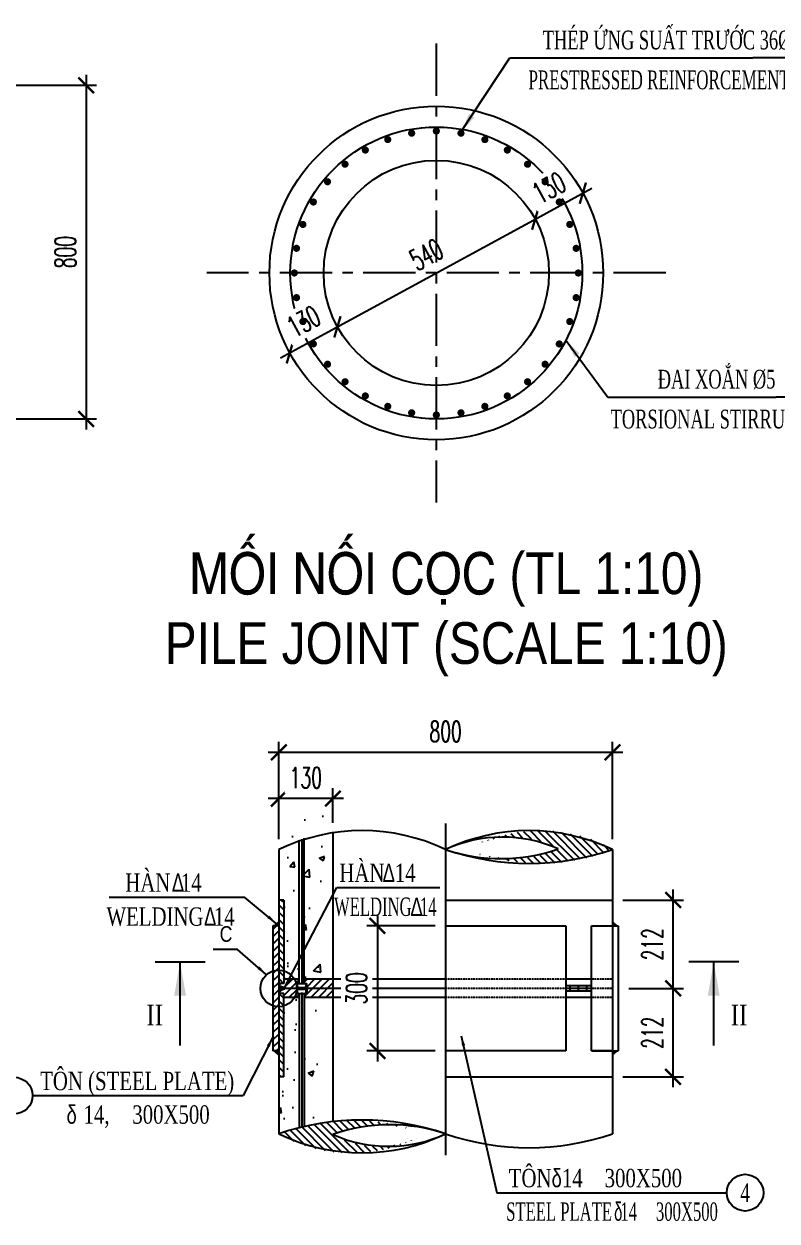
# Model space of a CAD drawing. Extents: x -687 to 808890, y -259 to 107959.
# Drawn here: x 771179 to 772984, y 73773 to 76643 of the extents above; entities that cross this region are included whole.
import ezdxf
from ezdxf.enums import TextEntityAlignment as Align

# ---------------------------------------------------------------- set-up
doc = ezdxf.new("R2010")
doc.units = 0
doc.header["$MEASUREMENT"] = 0
doc.header["$PDMODE"] = 3
doc.linetypes.add('CENTER', pattern=[2, 1.25, -0.25, 0.25, -0.25])
doc.linetypes.add('HIDDEN', pattern=[0.375, 0.25, -0.125])
doc.layers.get('0').update_dxf_attribs({"color": 3, "linetype": 'CONTINUOUS'})
doc.layers.get('DEFPOINTS').update_dxf_attribs({"linetype": 'CONTINUOUS'})
for name, color, linetype in [('HARCH', 9, 'CONTINUOUS'), ('Hatch', 5, 'CONTINUOUS'), ('khuat', 8, 'HIDDEN'), ('Kich thuoc', 4, 'CONTINUOUS'), ('KTHUOC', 2, 'CONTINUOUS'), ('Manh', 9, 'CONTINUOUS'), ('Text', 3, 'CONTINUOUS'), ('Thep chu', 1, 'CONTINUOUS'), ('Thep dai', 6, 'CONTINUOUS'), ('Tim', 8, 'CENTER'), ('VIEN', 3, 'CONTINUOUS')]:
    doc.layers.add(name, color=color, linetype=linetype)
doc.styles.add('DIM', font='isocp.shx')
doc.styles.add('HOA', font='Vhavan.ttf')
doc.styles.add('Kichthuoc', font='romans.shx', dxfattribs={"width": 0.6})
doc.styles.get("Standard").update_dxf_attribs({"font": 'vntimeh.shx', "width": 0.65})
doc.styles.add('SYMBOL', font='greeks.shx', dxfattribs={"width": 0.8})
doc.styles.add('Ten', font='Vharialn.ttf')
doc.linetypes.add('WELD', pattern='A,0.3,[130,ltypeshp.shx,S=0.25,R=0,X=0,Y=0.25],0.3', length=0.6)
doc.dimstyles.new('10a', dxfattribs={"dimscale": 200, "dimtxt": 0.22, "dimasz": 0.12, "dimexe": 0.12, "dimexo": 0.12, "dimgap": 0.1, "dimtad": 1, "dimdec": 0, "dimlfac": 0.5, "dimzin": 0, "dimdsep": 46, "dimtxsty": 'DIM', "dimblk": 'OBLIQUE', "dimcen": 0.09, "dimdle": 0.12, "dimclrd": 4, "dimclre": 4, "dimclrt": 3, "dimadec": 0, "dimazin": 0, "dimtfac": 1, "dimtdec": 0, "dimtmove": 0, "dimatfit": 0, "dimfxl": 1, "dimtolj": 1, "dimtzin": 0, "dimarcsym": 0})
doc.dimstyles.new('Dim 250', dxfattribs={"dimscale": 250, "dimtxt": 0.2, "dimasz": 0.15, "dimexe": 0.1, "dimexo": 0.1, "dimgap": 0.1, "dimtad": 1, "dimdec": 0, "dimlfac": -1, "dimzin": 0, "dimdsep": 46, "dimtxsty": 'Kichthuoc', "dimblk": 'ARCHTICK', "dimcen": 0.1, "dimdle": 0.1, "dimclrd": 4, "dimclre": 4, "dimclrt": 3, "dimadec": 0, "dimazin": 0, "dimtfac": 1, "dimtdec": 0, "dimtix": 1, "dimtmove": 2, "dimatfit": 3, "dimfxl": 1, "dimtfill": 1, "dimtolj": 1, "dimtzin": 0, "dimarcsym": 0})
doc.dimstyles.new('Le 250', dxfattribs={"dimscale": 250, "dimtxt": 0.22, "dimasz": 0.18, "dimexe": 0.1, "dimexo": 0.2, "dimgap": 0.1, "dimtad": 1, "dimdec": 0, "dimzin": 0, "dimdsep": 46, "dimtxsty": 'Kichthuoc', "dimblk": 'ARCHTICK', "dimcen": 0, "dimdle": 0.1, "dimclrd": 2, "dimclre": 2, "dimclrt": 256, "dimadec": 0, "dimazin": 0, "dimtfac": 1, "dimtdec": 0, "dimtix": 1, "dimtmove": 2, "dimatfit": 3, "dimfxl": 1, "dimtolj": 1, "dimtzin": 0, "dimarcsym": 0})
pattern_1 = [(135, (761014.7589226343, 75512.65095582824), (-8.838834764831844, -8.838834764831843), [])]

# ---------------------------------------------------------------- blocks, each defined once
blk = doc.blocks.new('_ArchTick')
at = {"color": 0, "linetype": 'ByBlock', "const_width": 0.15}
blk.add_lwpolyline([(-0.5, -0.5), (0.5, 0.5)], dxfattribs=at)
blk = doc.blocks.new('*D141')
at = {"layer": 'DEFPOINTS', "color": 0}
for p in [(771919.7177512288, 74703.19425523757), (771789.717751229, 74663.79027041893)]:
    blk.add_point(p, dxfattribs=at)
at = {"layer": 'Kich thuoc', "color": 4, "lineweight": -2}
for p, q in [((771789.717751229, 74688.79027041895), (771789.717751229, 74810.87924395654)), ((771919.7177512288, 74728.19425523755), (771919.7177512288, 74810.87924395654)), ((771944.717751229, 74785.87924395654), (771764.717751229, 74785.87924395654))]:
    blk.add_line(p, q, dxfattribs=at)
at = {"layer": 'Kich thuoc', "color": 4, "lineweight": -2, "xscale": 37.5, "yscale": 37.5, "zscale": 37.5, "rotation": 180}
blk.add_blockref('_ArchTick', (771789.717751229, 74785.87924395654), dxfattribs=at)
at = {"layer": 'Kich thuoc', "color": 4, "lineweight": -2, "xscale": 37.5, "yscale": 37.5, "zscale": 37.5}
blk.add_blockref('_ArchTick', (771919.7177512288, 74785.87924395654), dxfattribs=at)
at = {"layer": 'Kich thuoc', "color": 3, "insert": (771854.717751229, 74835.87924395654), "char_height": 50, "attachment_point": 5, "style": 'Kichthuoc', "bg_fill": 3, "box_fill_scale": 1.25, "bg_fill_color": 9, "bg_fill_true_color": 13158600, "bg_fill_transparency": 0}
blk.add_mtext('\\A1;130', dxfattribs=at)
at = {"layer": 'DEFPOINTS', "color": 0}
blk.add_point((771789.717751229, 74785.87924395654), dxfattribs=at)
blk = doc.blocks.new('Cati-i')
at = {"layer": 'Text'}
for p, q in [((-2.999999999999998, 0), (2.999999999999998, 0)), ((3.6e-15, -9.999999999999986), (0, 0))]:
    blk.add_line(p, q, dxfattribs=at)
blk.add_solid([(-0.7040970364755667, -4.02640942722143), (0.7040970364755684, -4.026409427221429), (0, -1.8e-15)], dxfattribs=at)
at = {"layer": 'Text', "width": 0.8}
blk.add_attdef('I', text='', height=2.5, dxfattribs=at).set_placement((-3.042697738939599, -7.615845314897333), align=Align.CENTER)
blk = doc.blocks.new('*D142')
at = {"layer": 'DEFPOINTS', "color": 0}
for p in [(772603.717751229, 74330.70127705183), (772735.1702658811, 74330.70127705183), (772589.717751229, 74118.70127705185)]:
    blk.add_point(p, dxfattribs=at)
at = {"layer": 'Kich thuoc', "color": 4, "lineweight": -2}
for p, q in [((772735.1702658811, 74093.70127705185), (772735.1702658811, 74355.70127705185)), ((772628.717751229, 74330.70127705183), (772760.1702658811, 74330.70127705183)), ((772614.7177512288, 74118.70127705185), (772760.1702658811, 74118.70127705185))]:
    blk.add_line(p, q, dxfattribs=at)
at = {"layer": 'Kich thuoc', "color": 4, "lineweight": -2, "xscale": 37.5, "yscale": 37.5, "zscale": 37.5}
for p, rotation in [((772735.1702658811, 74330.70127705183), 90), ((772735.1702658811, 74118.70127705185), 270)]:
    blk.add_blockref('_ArchTick', p, dxfattribs=dict(at, rotation=rotation))
at = {"layer": 'Kich thuoc', "color": 3, "insert": (772685.170265881, 74224.70127705198), "char_height": 50, "attachment_point": 5, "rotation": 90, "style": 'Kichthuoc', "bg_fill": 3, "box_fill_scale": 1.25, "bg_fill_color": 9, "bg_fill_true_color": 13158600, "bg_fill_transparency": 11732736}
blk.add_mtext('\\A1;212', dxfattribs=at)
blk = doc.blocks.new('*D143')
at = {"layer": 'DEFPOINTS', "color": 0}
for p in [(772589.717751229, 74542.70127705185), (772735.1702658811, 74542.70127705185), (772603.717751229, 74330.70127705183)]:
    blk.add_point(p, dxfattribs=at)
at = {"layer": 'Kich thuoc', "color": 4, "lineweight": -2}
for p, q in [((772735.1702658811, 74305.70127705185), (772735.1702658811, 74567.70127705185)), ((772614.7177512288, 74542.70127705185), (772760.1702658811, 74542.70127705185)), ((772628.717751229, 74330.70127705183), (772760.1702658811, 74330.70127705183))]:
    blk.add_line(p, q, dxfattribs=at)
at = {"layer": 'Kich thuoc', "color": 4, "lineweight": -2, "xscale": 37.5, "yscale": 37.5, "zscale": 37.5}
for p, rotation in [((772735.1702658811, 74542.70127705185), 90), ((772735.1702658811, 74330.70127705183), 270)]:
    blk.add_blockref('_ArchTick', p, dxfattribs=dict(at, rotation=rotation))
at = {"layer": 'Kich thuoc', "color": 3, "insert": (772685.170265881, 74436.70127705198), "char_height": 50, "attachment_point": 5, "rotation": 90, "style": 'Kichthuoc', "bg_fill": 3, "box_fill_scale": 1.25, "bg_fill_color": 9, "bg_fill_true_color": 13158600, "bg_fill_transparency": 2499568}
blk.add_mtext('\\A1;212', dxfattribs=at)
blk = doc.blocks.new('_Oblique')
at = {"color": 0, "linetype": 'ByBlock', "lineweight": -2}
blk.add_line((-0.5, -0.5), (0.5, 0.5), dxfattribs=at)
blk = doc.blocks.new('*D144')
at = {"layer": 'DEFPOINTS', "color": 0}
for p in [(772189.7177512288, 74480.70127705185), (772026.2665592347, 74180.70127705185), (772189.7177512288, 74180.70127705185)]:
    blk.add_point(p, dxfattribs=at)
at = {"layer": 'Kich thuoc', "color": 4, "lineweight": -2}
for p, q in [((772026.2665592347, 74505.70127705185), (772026.2665592347, 74155.70127705183)), ((772164.7177512288, 74480.70127705185), (772001.2665592347, 74480.70127705185)), ((772164.7177512288, 74180.70127705185), (772001.2665592347, 74180.70127705185))]:
    blk.add_line(p, q, dxfattribs=at)
at = {"layer": 'Kich thuoc', "color": 4, "lineweight": -2, "xscale": 37.5, "yscale": 37.5, "zscale": 37.5}
for p, rotation in [((772026.2665592347, 74480.70127705185), 90), ((772026.2665592347, 74180.70127705185), 270)]:
    blk.add_blockref('_ArchTick', p, dxfattribs=dict(at, rotation=rotation))
at = {"layer": 'Kich thuoc', "color": 3, "insert": (771976.2665592345, 74330.70127705198), "char_height": 50, "attachment_point": 5, "rotation": 90, "style": 'Kichthuoc', "bg_fill": 3, "box_fill_scale": 1.25, "bg_fill_color": 9, "bg_fill_true_color": 13158600, "bg_fill_transparency": 8319748}
blk.add_mtext('\\A1;300', dxfattribs=at)
blk = doc.blocks.new('*D145')
at = {"layer": 'DEFPOINTS', "color": 0}
for p in [(771789.717751229, 74896.75222531967), (771789.717751229, 74719.97479837666), (772589.717751229, 74663.79027041896)]:
    blk.add_point(p, dxfattribs=at)
at = {"layer": 'Kich thuoc', "color": 4, "lineweight": -2}
for p, q in [((772614.7177512288, 74896.75222531967), (771764.717751229, 74896.75222531967)), ((771789.717751229, 74744.97479837664), (771789.717751229, 74921.75222531967)), ((772589.717751229, 74688.79027041896), (772589.717751229, 74921.75222531967))]:
    blk.add_line(p, q, dxfattribs=at)
at = {"layer": 'Kich thuoc', "color": 4, "lineweight": -2, "xscale": 37.5, "yscale": 37.5, "zscale": 37.5, "rotation": 180}
blk.add_blockref('_ArchTick', (771789.717751229, 74896.75222531967), dxfattribs=at)
at = {"layer": 'Kich thuoc', "color": 4, "lineweight": -2, "xscale": 37.5, "yscale": 37.5, "zscale": 37.5}
blk.add_blockref('_ArchTick', (772589.717751229, 74896.75222531967), dxfattribs=at)
at = {"layer": 'Kich thuoc', "color": 3, "insert": (772189.7177512288, 74946.75222531967), "char_height": 50, "attachment_point": 5, "style": 'Kichthuoc', "bg_fill": 3, "box_fill_scale": 1.25, "bg_fill_color": 9, "bg_fill_true_color": 13158600, "bg_fill_transparency": 16089292}
blk.add_mtext('\\A1;800', dxfattribs=at)
blk = doc.blocks.new('*D184')
at = {"layer": 'DEFPOINTS', "color": 0}
for p in [(771115.9933269653, 76496.29990689435), (771115.9933269653, 75696.29990689439), (771328.1896393988, 75696.29990689439)]:
    blk.add_point(p, dxfattribs=at)
at = {"layer": 'Kich thuoc', "color": 4, "lineweight": -2}
for p, q in [((771328.1896393988, 76521.29990689435), (771328.1896393988, 75671.29990689439)), ((771140.9933269651, 76496.29990689435), (771353.1896393988, 76496.29990689435)), ((771140.9933269651, 75696.29990689439), (771353.1896393988, 75696.29990689439))]:
    blk.add_line(p, q, dxfattribs=at)
at = {"layer": 'Kich thuoc', "color": 4, "lineweight": -2, "xscale": 37.5, "yscale": 37.5, "zscale": 37.5}
for p, rotation in [((771328.1896393988, 76496.29990689435), 90), ((771328.1896393988, 75696.29990689439), 270)]:
    blk.add_blockref('_ArchTick', p, dxfattribs=dict(at, rotation=rotation))
at = {"layer": 'Kich thuoc', "color": 3, "insert": (771278.1896393988, 76096.29990689449), "char_height": 50, "attachment_point": 5, "rotation": 90, "style": 'Kichthuoc', "bg_fill": 3, "box_fill_scale": 1.25, "bg_fill_color": 9, "bg_fill_true_color": 13158600, "bg_fill_transparency": 11732736}
blk.add_mtext('\\A1;800', dxfattribs=at)
blk = doc.blocks.new('*D181')
at = {"layer": 'DEFPOINTS', "color": 0}
for p in [(771930.4025061586, 75917.10693918834), (771930.4025061589, 75917.10693918772), (771816.2505911033, 75854.90291770067)]:
    blk.add_point(p, dxfattribs=at)
at = {"layer": 'Kich thuoc', "color": 4, "lineweight": -2}
blk.add_line((771794.2982997469, 75842.94060587553), (771952.3547975159, 75929.06925101228), dxfattribs=at)
at = {"layer": 'Kich thuoc', "color": 4, "lineweight": -2, "xscale": 37.5, "yscale": 37.5, "zscale": 37.5}
for p, rotation in [((771930.4025061589, 75917.10693918772), 28.58698925842274), ((771816.2505911037, 75854.90291770006), 208.5869892584228)]:
    blk.add_blockref('_ArchTick', p, dxfattribs=dict(at, rotation=rotation))
at = {"layer": 'Kich thuoc', "color": 3, "insert": (771849.4019249823, 75929.9095111575), "char_height": 50, "attachment_point": 5, "rotation": 28.586989258422733, "style": 'Kichthuoc', "bg_fill": 3, "box_fill_scale": 1.25, "bg_fill_color": 9, "bg_fill_true_color": 13158600, "bg_fill_transparency": 11732736}
blk.add_mtext('\\A1;130', dxfattribs=at)
blk = doc.blocks.new('*D182')
at = {"layer": 'DEFPOINTS', "color": 0}
for p in [(772404.571999464, 76175.49287459975), (772404.5719994641, 76175.49287459948), (771930.4025061586, 75917.10693918848)]:
    blk.add_point(p, dxfattribs=at)
at = {"layer": 'Kich thuoc', "color": 4, "lineweight": -2}
blk.add_line((771908.450214802, 75905.14462736362), (772426.5242908207, 76187.4551864241), dxfattribs=at)
at = {"layer": 'Kich thuoc', "color": 4, "lineweight": -2, "xscale": 37.5, "yscale": 37.5, "zscale": 37.5}
for p, rotation in [((772404.5719994641, 76175.49287459948), 28.58698925857877), ((771930.4025061586, 75917.1069391882), 208.5869892585787)]:
    blk.add_blockref('_ArchTick', p, dxfattribs=dict(at, rotation=rotation))
at = {"layer": 'Kich thuoc', "color": 3, "insert": (772143.5626291621, 76090.20448960733), "char_height": 50, "attachment_point": 5, "rotation": 28.586989258578775, "style": 'Kichthuoc', "bg_fill": 3, "box_fill_scale": 1.25, "bg_fill_color": 9, "bg_fill_true_color": 13158600, "bg_fill_transparency": 8766896}
blk.add_mtext('\\A1;540', dxfattribs=at)
blk = doc.blocks.new('*D183')
at = {"layer": 'DEFPOINTS', "color": 0}
for p in [(772518.7239145187, 76237.69689608797), (772518.7239145194, 76237.69689608675), (772404.5719994638, 76175.49287459963)]:
    blk.add_point(p, dxfattribs=at)
at = {"layer": 'Kich thuoc', "color": 4, "lineweight": -2}
blk.add_line((772382.6197081078, 76163.53056277374), (772540.676205876, 76249.65920791142), dxfattribs=at)
at = {"layer": 'Kich thuoc', "color": 4, "lineweight": -2, "xscale": 37.5, "yscale": 37.5, "zscale": 37.5}
for p, rotation in [((772518.7239145194, 76237.69689608675), 28.58698925876108), ((772404.5719994645, 76175.4928745984), 208.5869892587611)]:
    blk.add_blockref('_ArchTick', p, dxfattribs=dict(at, rotation=rotation))
at = {"layer": 'Kich thuoc', "color": 3, "insert": (772437.7233333425, 76250.49946805595), "char_height": 50, "attachment_point": 5, "rotation": 28.586989258761083, "style": 'Kichthuoc', "bg_fill": 3, "box_fill_scale": 1.25, "bg_fill_color": 9, "bg_fill_true_color": 13158600, "bg_fill_transparency": 2926108}
blk.add_mtext('\\A1;130', dxfattribs=at)

msp = doc.modelspace()

# ---------------------------------------------------------------- hatches: boundary and pattern name
at = {"layer": 'HARCH'}
h = msp.add_hatch(dxfattribs=at)
h.set_pattern_fill('ANSI31', color=256, scale=100, angle=90, style=0)
h.set_pattern_definition(pattern_1)
h.paths.add_polyline_path([(771919.7177515001, 73980.53116948278, -0.1772434669486606), (772112.5908912378, 73991.71353891912, 0.1738285228674288), (771789.717751229, 73981.98885026645, 0.2454218376350908), (772123.4962673883, 73973.51632117815, -0.2419122698228763)])
at = {"layer": 'Hatch'}
h = msp.add_hatch(dxfattribs=at)
h.set_pattern_fill('ANSI31', color=256, scale=100, angle=90, style=0)
h.set_pattern_definition(pattern_1)
h.paths.add_polyline_path([(771801.7177512288, 74542.70127705189), (771789.717751229, 74542.70127705189), (771789.717751229, 74342.70127705189), (771801.7177512288, 74342.70127705189)])
h.paths.add_polyline_path([(771801.7177512288, 74318.70127705189), (771789.717751229, 74318.70127705189), (771789.717751229, 74118.70127705189), (771801.7177512288, 74118.70127705189)])
h = msp.add_hatch(dxfattribs=at)
h.set_pattern_fill('ANSI31', color=256, scale=100, style=0)
h.set_pattern_definition([(45, (0, -26365.03994745202), (-8.838834764831843, 8.838834764831844), [])])
h.paths.add_polyline_path([(771789.717751229, 74480.70127705189), (771775.717751229, 74480.70127705189), (771775.717751229, 74372.21678957612, -0.0814915436589275), (771789.717751229, 74374.51380699653)])
h.paths.add_polyline_path([(771789.717751229, 74324.2012770519), (771789.717751229, 74374.51380699653, 0.0814915436589275), (771775.717751229, 74372.21678957612), (771775.717751229, 74289.18576452765, 0.0814915436589275), (771789.717751229, 74286.88874710725)])
h.paths.add_polyline_path([(771789.717751229, 74286.88874710725, -0.0814915436589275), (771775.717751229, 74289.18576452765), (771775.717751229, 74180.70127705189), (771789.717751229, 74180.70127705189)])
h = msp.add_hatch(dxfattribs=at)
h.set_pattern_fill('ANSI31', color=256, scale=100, style=0)
h.set_pattern_definition([(45, (761014.7589226343, 75512.65095582824), (-8.838834764831843, 8.838834764831844), [])])
h.paths.add_polyline_path([(771832.717751229, 74342.70127705189), (771837.717751229, 74342.70127705189), (771837.717751229, 74352.70127705189), (771801.7177512288, 74352.70127705189), (771801.7177512288, 74342.70127705189), (771789.717751229, 74342.70127705189), (771789.717751229, 74337.20127705189), (771803.717751229, 74332.20127705189), (771803.717751229, 74330.70127705189), (771832.717751229, 74330.70127705189)])
h.paths.add_polyline_path([(771837.717751229, 74318.70127705189), (771832.717751229, 74318.70127705189), (771832.717751229, 74330.70127705189), (771803.717751229, 74330.70127705189), (771803.717751229, 74329.20127705189), (771789.717751229, 74324.2012770519), (771789.717751229, 74318.70127705189), (771801.7177512288, 74318.70127705189), (771801.7177512288, 74308.70127705189), (771837.717751229, 74308.70127705189)])
h.paths.add_polyline_path([(771919.7177512288, 74352.70127705189), (771851.7177512288, 74352.70127705189), (771851.7177512288, 74342.70127705189), (771856.7177512288, 74342.70127705189), (771856.7177512288, 74330.70127705189), (771919.7177512288, 74330.70127705189)])
h.paths.add_polyline_path([(771919.7177512288, 74330.70127705189), (771856.7177512288, 74330.70127705189), (771856.7177512288, 74318.70127705189), (771851.7177512288, 74318.70127705189), (771851.7177512288, 74308.70127705189), (771919.7177512288, 74308.70127705189)])

# ---------------------------------------------------------------- linework, layer by layer
msp.add_circle((772167.4872528111, 76046.2999068944), 270)
for p, q in [((772487.717751229, 74337.20127705189), (772487.717751229, 74324.2012770519)), ((772507.717751229, 74337.20127705189), (772507.717751229, 74324.2012770519)), ((772527.7177512288, 74337.20127705189), (772527.7177512288, 74324.2012770519))]:
    msp.add_line(p, q, dxfattribs=at)
for points in [[(771789.717751229, 74480.70127705189), (771789.717751229, 74492.70127705189), (771775.717751229, 74480.70127705189)], [(772589.717751229, 74480.70127705189), (772589.717751229, 74492.70127705189), (772603.717751229, 74480.70127705189)], [(771789.717751229, 74180.70127705189), (771775.717751229, 74180.70127705189), (771789.717751229, 74168.70127705189)], [(772589.717751229, 74180.70127705189), (772603.717751229, 74180.70127705189), (772589.717751229, 74168.70127705189)]]:
    msp.add_solid(points, dxfattribs=at)
at = {"layer": 'khuat'}
for p, q in [((772477.7177512288, 74352.70127705189), (772189.7177512288, 74352.70127705189)), ((772589.717751229, 74352.70127705189), (772539.717751229, 74352.70127705189)), ((772477.7177512288, 74330.70127705189), (772189.7177512288, 74330.70127705189)), ((772589.717751229, 74330.70127705189), (772539.717751229, 74330.70127705189)), ((772477.7177512288, 74308.70127705189), (772189.7177512288, 74308.70127705189)), ((772589.717751229, 74308.70127705189), (772539.717751229, 74308.70127705189))]:
    msp.add_line(p, q, dxfattribs=at)
at = {"layer": 'KTHUOC'}
for p, q in [((771383.475474375, 74549.37110619692), (771707.2872653408, 74549.37110619692)), ((771928.9594058683, 74572.98686098302), (772175.55211538, 74572.98686098302)), ((771199.4467571209, 74073.77248007852), (771704.0718799338, 74073.77248007852)), ((772312.6026172813, 73840.96783324197), (772863.6784315312, 73840.96783324197))]:
    msp.add_line(p, q, dxfattribs=at)
for centre in [(771155.4467571208, 74073.77248007852), (772907.6784315312, 73840.96783324197)]:
    msp.add_circle(centre, 44, dxfattribs=at)
for centre, radius, start, end in [((772389.7177514744, 74245.0482635169), 464.0526567594898, 64.46987670510484, 115.5301233216543), ((772389.7177512076, 75250.69130586668), 620.0425996808311, 251.1822782030068, 288.8177218281384), ((771989.7177512288, 73395.08781494632), 620.0425995532245, 71.18227816998287, 108.8177218300171), ((771989.7177512288, 74400.73085825746), 464.0526578484706, 244.4698767366182, 295.5301232633818), ((772056.8515244515, 73586.03030787162), 417.6560804014575, 71.45051811294158, 109.1681347675373), ((772053.1003225544, 74280.84950280051), 328.6061648664689, 246.0522084273996, 294.5664444576394), ((772389.7177512288, 74568.8898855871), 620.0425995532241, 251.1822781699829, 288.8177218300171)]:
    msp.add_arc(centre, radius, start, end, dxfattribs=at)
msp.add_solid([(771789.717751229, 74337.20127705189), (771803.717751229, 74332.20127705189), (771789.717751229, 74324.2012770519), (771803.717751229, 74329.20127705189)], dxfattribs=at)
at = {"layer": 'Manh', "linetype": 'WELD', "ltscale": 22}
for p, q in [((772189.7177512288, 74480.70127705189), (772477.7177512288, 74480.70127705189)), ((772477.7177512288, 74480.70127705189), (772477.7177512288, 74180.70127705189)), ((772477.7177512288, 74480.70127705189), (772477.7177512288, 74180.70127705189)), ((772539.717751229, 74180.70127705189), (772539.717751229, 74480.70127705189)), ((772539.717751229, 74480.70127705189), (772589.717751229, 74480.70127705189)), ((772477.7177512288, 74180.70127705189), (772189.7177512288, 74180.70127705189)), ((772589.717751229, 74180.70127705189), (772539.717751229, 74180.70127705189))]:
    msp.add_line(p, q, dxfattribs=at)
at = {"layer": 'Thep chu'}
for points, const_width in [([(772104.1624359507, 76380.7852518193, 1), (772112.5923903167, 76382.27168022015, 1)], 8.56), ([(772163.2072528115, 76386.69990689441, 1), (772171.7672528116, 76386.69990689441, 1)], 8.56), ([(772222.3821153066, 76382.27168022022, 1), (772230.8120696723, 76380.78525181938, 1)], 8.56), ([(772047.0417116064, 76364.70742879638, 1), (772055.0854804404, 76367.63512122325, 1)], 8.56), ([(772279.8890251829, 76367.63512122339, 1), (772287.9327940169, 76364.70742879651, 1)], 8.56), ([(771993.5806640831, 76338.9549543424, 1), (772000.9938415396, 76343.23495434242, 1)], 8.56), ([(772333.9806640839, 76343.2349543427, 1), (772341.3938415402, 76338.95495434267, 1)], 8.56), ([(771945.4036802573, 76304.31030436233, 1), (771951.9610206905, 76309.81256630128, 1)], 8.559999999999999), ([(771903.974593404, 76261.82613901474, 1), (771909.4768553429, 76268.38347944788, 1)], 8.56), ([(771870.5522053628, 76212.79331816567, 1), (771874.8322053629, 76220.20649562211, 1)], 8.56), ([(771846.1520384821, 76158.70167926479, 1), (771849.079730909, 76166.74544809877, 1)], 8.56), ([(771831.5154794854, 76101.19476938849, 1), (771833.0019078862, 76109.62472375431, 1)], 8.56), ([(772501.9725977374, 76109.62472375488, 1), (772503.4590261381, 76101.19476938904, 1)], 8.56), ([(771827.0872528112, 76042.01990689345, 1), (771827.0872528112, 76050.5799068935, 1)], 8.56), ([(772507.8872528126, 76050.579906894, 1), (772507.8872528126, 76042.01990689394, 1)], 8.56), ([(772503.4590261383, 75991.40504439898, 1), (772501.9725977374, 75982.97509003316, 1)], 8.56), ([(772488.8224671414, 75933.89813452262, 1), (772485.8947747145, 75925.85436568865, 1)], 8.56), ([(772464.4223002606, 75879.80649562181, 1), (772460.1423002606, 75872.39331816537, 1)], 8.559999999999999), ([(772430.9999122197, 75830.77367477272, 1), (772425.4976502805, 75824.21633433958, 1)], 8.56), ([(771951.9610206909, 75782.7872474859, 1), (771945.4036802578, 75788.28950942487, 1)], 8.56), ([(772389.5708253663, 75788.28950942517, 1), (772383.0134849333, 75782.78724748622, 1)], 8.56), ([(772000.9938415397, 75749.36485944483, 1), (771993.5806640832, 75753.64485944484, 1)], 8.56), ([(772341.3938415406, 75753.64485944512, 1), (772333.9806640841, 75749.3648594451, 1)], 8.56), ([(772055.0854804408, 75724.96469256408, 1), (772047.0417116068, 75727.89238499096, 1)], 8.56), ([(772287.9327940174, 75727.89238499111, 1), (772279.8890251834, 75724.96469256422, 1)], 8.56), ([(772112.592390317, 75710.32813356728, 1), (772104.1624359512, 75711.81456196812, 1)], 8.56), ([(772171.7672528122, 75705.89990689307, 1), (772163.2072528122, 75705.89990689307, 1)], 8.56), ([(772230.812069673, 75711.81456196819, 1), (772222.3821153071, 75710.32813356734, 1)], 8.56)]:
    msp.add_lwpolyline(points, format="xyb", close=True, dxfattribs=dict(at, const_width=const_width))
at = {"layer": 'Thep dai'}
msp.add_circle((772167.4872528111, 76046.2999068944), 350, dxfattribs=at)
at = {"layer": 'Tim'}
for p, q in [((772189.7177512288, 74725.86475866345), (772189.7177512288, 73930.4888405965)), ((771844.7177512288, 74688.54851472807), (771844.7177512288, 74340.70127705189)), ((771844.7177512288, 74320.70127705189), (771844.7177512288, 73999.84248968356))]:
    msp.add_line(p, q, dxfattribs=at)
at = {"layer": 'VIEN'}
for p, q in [((771919.7177512288, 74706.28208368561), (771919.7177512288, 74355.70127705189)), ((771838.6177512289, 74342.70127705189), (771838.6177512289, 74686.33395180518)), ((771850.8177512288, 74342.70127705189), (771850.8177512288, 74690.64000870635)), ((771789.717751229, 74663.79027041893), (771789.717751229, 74337.20127705189)), ((772589.717751229, 74663.79027041893), (772589.717751229, 74330.70127705189)), ((771801.7177512288, 74542.70127705189), (771789.717751229, 74542.70127705189)), ((771801.7177512288, 74542.70127705189), (771801.7177512288, 74342.70127705189)), ((772189.7177512288, 74542.70127705189), (772589.717751229, 74542.70127705189)), ((771789.717751229, 74480.70127705189), (771775.717751229, 74480.70127705189)), ((771775.717751229, 74480.70127705189), (771775.717751229, 74180.70127705189)), ((771789.717751229, 74468.70127705189), (771789.717751229, 74192.70127705189)), ((772189.7177512288, 74480.70127705189), (772477.7177512288, 74480.70127705189)), ((772539.717751229, 74480.70127705189), (772603.717751229, 74480.70127705189)), ((772603.717751229, 74480.70127705189), (772603.717751229, 74180.70127705189)), ((771838.6177512289, 74352.70127705189), (771801.7177512288, 74352.70127705189)), ((771837.717751229, 74342.70127705189), (771837.717751229, 74352.70127705189)), ((772189.7177512288, 74352.70127705189), (771850.8177512288, 74352.70127705189)), ((771851.7177512288, 74342.70127705189), (771851.7177512288, 74352.70127705189)), ((771919.7177512288, 74355.70127705189), (771919.7177512288, 74305.70127705189)), ((772539.717751229, 74352.70127705189), (772477.7177512288, 74352.70127705189)), ((771801.7177512288, 74342.70127705189), (771789.717751229, 74342.70127705189)), ((771803.717751229, 74332.20127705189), (771789.717751229, 74337.20127705189)), ((771803.717751229, 74329.20127705189), (771789.717751229, 74324.2012770519)), ((771789.717751229, 74324.2012770519), (771789.717751229, 73981.9888502664)), ((771803.717751229, 74332.20127705189), (771803.717751229, 74330.70127705189)), ((771803.717751229, 74329.20127705189), (771803.717751229, 74330.70127705189)), ((772189.7177512288, 74330.70127705189), (771803.717751229, 74330.70127705189)), ((771832.717751229, 74330.70127705189), (771832.717751229, 74342.70127705189)), ((771832.717751229, 74342.70127705189), (771837.717751229, 74342.70127705189)), ((771832.717751229, 74330.70127705189), (771832.717751229, 74318.70127705189)), ((771838.6177512289, 74342.70127705189), (771850.8177512288, 74342.70127705189)), ((771838.6177512289, 74332.70127705189), (771850.8177512288, 74332.70127705189)), ((771838.6177512289, 74328.70127705189), (771850.8177512288, 74328.70127705189)), ((771851.7177512288, 74342.70127705189), (771856.7177512288, 74342.70127705189)), ((771856.7177512288, 74330.70127705189), (771856.7177512288, 74342.70127705189)), ((771856.7177512288, 74330.70127705189), (771856.7177512288, 74318.70127705189)), ((772539.717751229, 74337.20127705189), (772477.7177512288, 74337.20127705189)), ((772539.717751229, 74330.70127705189), (772477.7177512288, 74330.70127705189)), ((772539.717751229, 74324.2012770519), (772477.7177512288, 74324.2012770519)), ((772589.717751229, 74330.70127705189), (772589.717751229, 73981.9888502664)), ((771801.7177512288, 74318.70127705189), (771789.717751229, 74318.70127705189)), ((771801.7177512288, 74118.70127705189), (771801.7177512288, 74318.70127705189)), ((771838.6177512289, 74308.70127705189), (771801.7177512288, 74308.70127705189)), ((771832.717751229, 74318.70127705189), (771837.717751229, 74318.70127705189)), ((771837.717751229, 74312.7012770519), (771837.717751229, 74318.78294400095)), ((771837.717751229, 74318.70127705189), (771837.717751229, 74308.70127705189)), ((771838.6177512289, 74318.70127705189), (771838.6177512289, 73998.21957578143)), ((771838.6177512289, 74318.70127705189), (771850.8177512288, 74318.70127705189)), ((771850.8177512288, 74318.70127705189), (771850.8177512288, 74001.37969872473)), ((772189.7177512288, 74308.70127705189), (771850.8177512288, 74308.70127705189)), ((771851.7177512288, 74318.70127705189), (771856.7177512288, 74318.70127705189)), ((771851.7177512288, 74318.70127705189), (771851.7177512288, 74308.70127705189)), ((771919.7177512288, 74305.70127705189), (771919.7177512288, 74013.01019004645)), ((772539.717751229, 74308.70127705189), (772477.7177512288, 74308.70127705189)), ((771789.717751229, 74180.70127705189), (771775.717751229, 74180.70127705189)), ((772539.717751229, 74180.70127705189), (772603.717751229, 74180.70127705189)), ((771801.7177512288, 74118.70127705189), (771789.717751229, 74118.70127705189)), ((772189.7177512288, 74118.70127705189), (772589.717751229, 74118.70127705189))]:
    msp.add_line(p, q, dxfattribs=at)
msp.add_circle((771789.717751229, 74330.70127705189), 43.81252994464375, dxfattribs=at)
for centre, start, end in [((771838.6177512289, 74337.70127705189), 90, 270), ((771838.6177512289, 74323.70127705189), 90, 270), ((771850.8177512288, 74337.70127705189), 270, 90), ((771850.8177512288, 74323.70127705189), 270, 90)]:
    msp.add_arc(centre, 5, start, end, dxfattribs=at)

# ---------------------------------------------------------------- block references
at = {"layer": 'Hatch', "xscale": 20, "yscale": 20, "zscale": 20}
msp.add_blockref('Cati-i', (771553.2292982026, 74394.1426646658), dxfattribs=at).add_auto_attribs({'I': 'II'})
at = {"layer": 'Hatch'}
ref = msp.add_blockref('Cati-i', (772832.5086894925, 74394.1426646658), dxfattribs=dict(at, xscale=-20, yscale=20, zscale=20))
ref.add_attrib('I', 'II', dxfattribs={"layer": 'Text', "height": 50, "width": 0.8}).set_placement((772893.3626442715, 74241.82575836784), align=Align.CENTER)

# ---------------------------------------------------------------- texts
at = {"layer": 'Text'}
for s, height, width, p in [('thÐp øng suÊt tr\xadíc 36%%c10.7', 45, 0.65, (772759.3111463571, 76582.50707472459)), ('prestressed reinforcement 36%%c10.7', 45, 0.6, (772777.5804087874, 76486.8467224789)), ('®ai xo¾n %%C5', 45, 0.65, (772839.3132591877, 75769.15184580602)), ('torsional stirrup %%C5', 45, 0.65, (772839.3132591877, 75673.49149356033)), ('T«n (steel plate)', 44, 0.75, (771450.3567611213, 74086.77985588725)), ('14,', 44, 0.75, (771352.8669103622, 74006.34926909678)), ('300x500', 44, 0.75, (771531.476420273, 74006.34926909678)), ('T«n  14', 44, 0.75, (772429.7486950357, 73853.9752090507)), ('300x500', 44, 0.75, (772663.8395526473, 73853.9752090507)), ('steel plate  14', 44, 0.6, (772491.8245853503, 73773.54462226023)), ('300x500', 44, 0.6, (772768.2911640863, 73773.54462226023))]:
    msp.add_text(s, height=height, dxfattribs=dict(at, width=width)).set_placement(p, align=Align.CENTER)
at = {"layer": 'Text', "color": 3, "style": 'Ten'}
for s, p in [('mèi nèi cäc (TL 1:10)', (772191.3938226897, 75276.2435798334)), ('pile joint (scale 1:10)', (772191.3938226897, 75108.90610119815))]:
    msp.add_text(s, height=100, dxfattribs=at).set_placement(p, align=Align.CENTER)
at = {"layer": 'Text', "width": 0.75}
for s, p in [('Hµn  14', (771935.1467920069, 74585.99423679172)), ('Hµn  14', (771421.9093196716, 74562.37848200565)), ('welding  14', (771376.7653896322, 74481.0055971798))]:
    msp.add_text(s, height=44, dxfattribs=at).set_placement(p)
at = {"layer": 'Text', "style": 'SYMBOL'}
for s, width, p in [('D', 0.75, (772038.7443339797, 74585.99423679172)), ('D', 0.75, (771533.4432007011, 74562.37848200565)), ('D', 0.75, (771610.6640542853, 74481.0055971798)), ('d', 0.75, (771281.0111182026, 74006.34926909678)), ('d', 0.75, (772443.8540046368, 73853.9752090507)), ('d', 0.6, (772593.8092365379, 73773.54462226023))]:
    msp.add_text(s, height=44, dxfattribs=dict(at, width=width)).set_placement(p)
at = {"layer": 'Text', "color": 3, "style": 'HOA', "width": 0.85}
msp.add_text('c', height=37.5, dxfattribs=at).set_placement((771647.9233767755, 74442.5189325458))
at = {"layer": 'Text', "width": 0.7}
msp.add_text('4', height=44, dxfattribs=at).set_placement((772907.6784315312, 73840.96783324197), align=Align.MIDDLE)

# ---------------------------------------------------------------- dimensions: what is measured, and where the dimension line sits
at = {"layer": 'Kich thuoc'}
dim = msp.add_linear_dim(base=(771328.1896393988, 75696.29990689439), p1=(771115.9933269653, 76496.29990689438), p2=(771115.9933269653, 75696.29990689443), angle=90, dimstyle='Dim 250', dxfattribs=at)
dim.commit()
dim.dimension.update_dxf_attribs({"geometry": '*D184', "text_midpoint": (771278.1896393988, 76096.29990689449)})

# ---------------------------------------------------------------- leaders
for points in [[(772227.34030669, 76385.74344320258), (772343.6365094015, 76562.1487329579), (772925.9733912392, 76562.1487329579)], [(773434.80632608, 76373.8595693301), (773177.2778361375, 76562.14873295791), (772925.9733912392, 76562.1487329579)], [(772478.1606420894, 75885.11043703258), (772578.6709025026, 75748.79350403933), (772982.3883793734, 75748.79350403933)], [(773262.0159336878, 75898.35663722602), (773033.4805352881, 75748.79350403933), (772982.3883793734, 75748.79350403933)]]:
    msp.add_leader(points, dimstyle='Le 250', override={"dimtad": 0}, dxfattribs=at)
at = {"layer": 'KTHUOC'}
for points in [[(771783.7177512288, 74486.70127705189), (771707.2872653408, 74549.37110619692)], [(771759.3792339116, 74364.4132058022), (771691.1730643812, 74424.00078008884), (771632.1485950658, 74424.00078008884)], [(771775.717751229, 74213.89233716155), (771704.0718799338, 74073.77248007852)], [(772227.3998526991, 74217.14744611671), (772312.6026172813, 73840.96783324197)]]:
    msp.add_leader(points, dimstyle='10a', dxfattribs=at)

# ---------------------------------------------------------------- next in the draw order: dimensions: what is measured, and where the dimension line sits
at = {"layer": 'Kich thuoc'}
dim = msp.add_aligned_dim(p1=(771816.2505911033, 75854.90291770072), p2=(771930.4025061586, 75917.10693918835), distance=-7.165628910742906e-10, dimstyle='Dim 250', dxfattribs=at)
dim.commit()
dim.dimension.update_dxf_attribs({"geometry": '*D181', "text_midpoint": (771849.4019249823, 75929.9095111575)})
dim = msp.add_linear_dim(base=(771789.717751229, 74785.87924395654), p1=(771919.7177512288, 74703.19425523757), p2=(771789.717751229, 74663.79027041893), dimstyle='Dim 250', dxfattribs=at)
dim.commit()
dim.dimension.update_dxf_attribs({"geometry": '*D141', "text_midpoint": (771854.717751229, 74835.87924395654)})
for base, p1, p2, picture, middle in [((772026.2665592347, 74180.70127705185), (772189.7177512288, 74480.70127705189), (772189.7177512288, 74180.70127705189), '*D144', (771976.2665592345, 74330.70127705198)), ((772735.1702658811, 74330.70127705183), (772589.717751229, 74118.70127705189), (772603.717751229, 74330.70127705189), '*D142', (772685.170265881, 74224.70127705198))]:
    dim = msp.add_linear_dim(base=base, p1=p1, p2=p2, angle=90, dimstyle='Dim 250', dxfattribs=at)
    dim.commit()
    dim.dimension.update_dxf_attribs({"geometry": picture, "text_midpoint": middle})

# ---------------------------------------------------------------- next in the draw order: hatches: boundary and pattern name
h = msp.add_hatch()
h.set_pattern_fill('AR-CONC', color=256, scale=20, style=0)
h.set_pattern_definition([(50, (774435.8096778758, 75725.53429476234), (143.4520365201507, -12.55042699651902), [15, -165]), (355, (774435.8096778758, 75725.53429476234), (-27.7502667226, 150.4384267400024), [12, -132]), (100.4514, (774447.7640138757, 75724.48842676236), (115.7018763428043, 137.8879084121907), [12.74803799999996, -140.2284223999993]), (46.1842, (774435.8096778758, 75765.53429476236), (213.4482097251289, -33.10380286580361), [22.5, -247.5]), (96.63559999999995, (774453.5970268756, 75762.77563336235), (186.9325411097406, 194.8235741800883), [19.12205759999991, -210.3425999999993]), (351.1842000000001, (774435.8096778758, 75765.53429476236), (186.9323890267254, 194.8237201850649), [18, -198]), (21, (774455.809677876, 75755.53429476236), (119.3814104236923, -80.52377813306776), [15, -165]), (326, (774455.809677876, 75755.53429476236), (48.66306638431634, 145.0300090093706), [12, -132]), (71.4514, (774465.758124476, 75748.82397356235), (168.0445257162979, 64.50609934199046), [12.748038, -140.2284224]), (37.5, (774435.8096778758, 75725.53429476234), (2.431971063458133, 66.5787707662623), [0, -130.4, 0, -134, 0, -132.5]), (7.499999999999999, (774435.8096778758, 75725.53429476234), (52.61390748842972, 78.88234237647205), [0, -76.39999999999999, 0, -127.4, 0, -50.5]), (327.5, (774391.2096778757, 75725.53429476234), (106.7644872344818, -4.510974346875959), [0, -50, 0, -156, 0, -207]), (317.5, (774371.2096778757, 75725.53429476234), (116.6372338684772, 20.02099646646353), [0, -65, 0, -103.6, 0, -147])])
h.paths.add_polyline_path([(771899.717751229, 74765.0918552084, 0.0350442388977939), (771850.8177512288, 74752.53760867719), (771850.8177512288, 74352.70127705189), (771899.717751229, 74352.70127705189), (771899.717751229, 74355.70127705189)])
h.paths.add_polyline_path([(771838.6177512289, 74748.23155177601, 0.037383222304519), (771789.717751229, 74725.6878703898), (771789.717751229, 74542.70127705189), (771801.7177512288, 74542.70127705189), (771801.7177512288, 74352.70127705189), (771838.6177512289, 74352.70127705189)])
h.paths.add_polyline_path([(771899.717751229, 74305.70127705189), (771899.717751229, 74308.70127705189), (771850.8177512288, 74308.70127705189), (771850.8177512288, 74001.37969872473, -0.0260200820095949), (771899.717751229, 74010.69599161421)])
h.paths.add_polyline_path([(771838.6177512289, 74308.70127705189), (771801.7177512288, 74308.70127705189), (771801.7177512288, 74118.70127705189), (771789.717751229, 74118.70127705189), (771789.717751229, 73981.98885026645, -0.0269328331316277), (771838.6177512289, 73998.21957578143)])

# ---------------------------------------------------------------- next in the draw order: linework, layer by layer
at = {"layer": 'KTHUOC'}
msp.add_arc((771989.7177512288, 74245.04826242795), 464.0526578484704, 64.46987673661819, 115.5301232633818, dxfattribs=at)
at = {"layer": 'Thep chu'}
for points, const_width in [([(771833.0019078862, 75982.9750900327, 1), (771831.5154794854, 75991.40504439855, 1)], 8.56), ([(771849.0797309093, 75925.85436568831, 1), (771846.1520384824, 75933.89813452229, 1)], 8.56), ([(771874.8322053632, 75872.393318165, 1), (771870.5522053632, 75879.80649562145, 1)], 8.559999999999999), ([(771909.4768553434, 75824.21633433929, 1), (771903.9745934043, 75830.77367477243, 1)], 8.56)]:
    msp.add_lwpolyline(points, format="xyb", close=True, dxfattribs=dict(at, const_width=const_width))

# ---------------------------------------------------------------- next in the draw order: texts
at = {"layer": 'Text', "width": 0.6}
msp.add_text('welding  14', height=44, dxfattribs=at).set_placement((771922.2493211254, 74504.62135196589))
at = {"layer": 'Text', "style": 'SYMBOL', "width": 0.75}
msp.add_text('D', height=44, dxfattribs=at).set_placement((772105.4290178274, 74504.62135196589))

# ---------------------------------------------------------------- next in the draw order: dimensions: what is measured, and where the dimension line sits
at = {"layer": 'Kich thuoc'}
dim = msp.add_aligned_dim(p1=(771930.4025061586, 75917.10693918844), p2=(772404.5719994641, 76175.49287459975), distance=-2.3000110458169964e-10, dimstyle='Dim 250', dxfattribs=at)
dim.commit()
dim.dimension.update_dxf_attribs({"geometry": '*D182', "text_midpoint": (772143.5626291621, 76090.20448960733)})
dim = msp.add_linear_dim(base=(772735.1702658811, 74542.70127705185), p1=(772603.717751229, 74330.70127705189), p2=(772589.717751229, 74542.70127705189), angle=90, dimstyle='Dim 250', dxfattribs=at)
dim.commit()
dim.dimension.update_dxf_attribs({"geometry": '*D143', "text_midpoint": (772685.170265881, 74436.70127705198)})

# ---------------------------------------------------------------- next in the draw order: leaders
at = {"layer": 'KTHUOC'}
msp.add_leader([(771803.717751229, 74332.20127705189), (771928.9594058683, 74572.98686098302)], dimstyle='10a', dxfattribs=at)

# ---------------------------------------------------------------- next in the draw order: linework, layer by layer
at = {"layer": 'Tim', "ltscale": 100}
for p, q in [((772167.4872528116, 76596.2999068944), (772167.4872528116, 75496.2999068944)), ((772717.4872528114, 76046.2999068944), (771617.4872528114, 76046.2999068944))]:
    msp.add_line(p, q, dxfattribs=at)

# ---------------------------------------------------------------- next in the draw order: dimensions: what is measured, and where the dimension line sits
at = {"layer": 'Kich thuoc'}
dim = msp.add_aligned_dim(p1=(772404.5719994638, 76175.49287459963), p2=(772518.7239145187, 76237.69689608795), distance=-1.3820121799087407e-09, dimstyle='Dim 250', dxfattribs=at)
dim.commit()
dim.dimension.update_dxf_attribs({"geometry": '*D183', "text_midpoint": (772437.7233333425, 76250.49946805595)})
dim = msp.add_linear_dim(base=(771789.717751229, 74896.75222531967), p1=(772589.717751229, 74663.79027041896), p2=(771789.717751229, 74719.97479837666), dimstyle='Dim 250', dxfattribs=at)
dim.commit()
dim.dimension.update_dxf_attribs({"geometry": '*D145', "text_midpoint": (772189.7177512288, 74946.75222531967)})

# ---------------------------------------------------------------- next in the draw order: hatches: boundary and pattern name
at = {"layer": 'HARCH'}
h = msp.add_hatch(dxfattribs=at)
h.set_pattern_fill('ANSI31', color=256, scale=100, angle=90, style=0)
h.set_pattern_definition([(135, (761114.7589226343, 75450.7533558574), (-8.838834764831844, -8.838834764831843), [])])
h.paths.add_polyline_path([(772459.7177512248, 74665.24795109445, -0.177243466186728), (772266.8446122819, 74654.0655814212, 0.1738285222664891), (772589.717751229, 74663.79027041893, 0.245421847470549), (772255.9392238903, 74672.26279380919, -0.2419122858940112)])

# ---------------------------------------------------------------- next in the draw order: linework, layer by layer
msp.add_circle((772167.4872528111, 76046.2999068944), 400)
at = {"layer": 'KTHUOC'}
for centre, radius, start, end in [((772326.3351804225, 74364.9296189732), 328.606163673225, 66.05220838101877, 114.5664445480162), ((772322.5839782447, 75059.74881289982), 417.6560805939971, 251.4505181645201, 289.1681347630221)]:
    msp.add_arc(centre, radius, start, end, dxfattribs=at)
at = {"layer": 'Thep chu'}
for points, const_width in [([(772383.0134849328, 76309.81256630158, 1), (772389.570825366, 76304.31030436263, 1)], 8.56), ([(772425.4976502805, 76268.38347944828, 1), (772430.9999122194, 76261.82613901513, 1)], 8.559999999999999), ([(772460.1423002603, 76220.20649562251, 1), (772464.4223002605, 76212.79331816606, 1)], 8.56), ([(772485.8947747144, 76166.74544809917, 1), (772488.8224671413, 76158.70167926521, 1)], 8.56)]:
    msp.add_lwpolyline(points, format="xyb", close=True, dxfattribs=dict(at, const_width=const_width))

doc.saveas('drawing.dxf')
